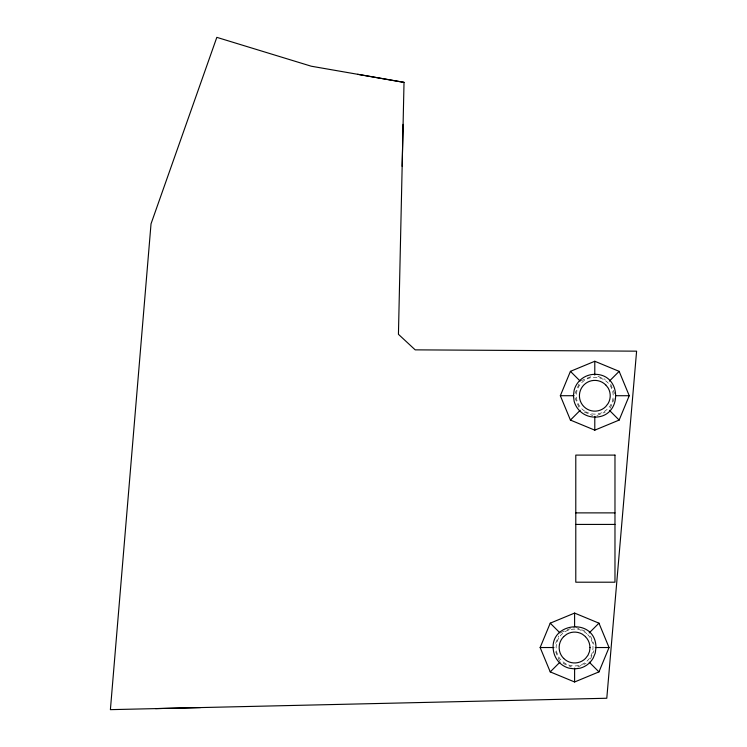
<?xml version="1.0" encoding="UTF-8"?>
<svg xmlns="http://www.w3.org/2000/svg" width="747" height="747" viewBox="0 0 747 747"><rect width="100%" height="100%" fill="white"/><g stroke="black" fill="none" stroke-linecap="round" stroke-linejoin="round"><path stroke-width="0.56" stroke-dasharray="3.73 2.8" d="M574.985 393.622L579.317 383.192M610.262 408.236L614.594 397.796M555.656 643.354L558.691 636.052M590.503 659.003L593.968 650.656M581.222 380.671L591.661 376.339M596.881 415.519L605.229 412.055M561.034 632.485L573.556 627.293M577.73 666.894L586.078 663.439M597.917 376.339L605.229 379.373M584.35 412.055L592.698 415.519M575.638 627.293L586.078 631.617M563.117 663.439L571.464 666.894M610.701 384.229L614.594 393.622M574.985 397.796L579.317 408.236M590.503 636.052L593.968 644.4M555.656 651.701L559.559 661.095M587.618 634.483A18.451 18.451 0 0 1 587.6 660.563A18.451 18.451 0 0 1 561.52 660.563A18.451 18.451 0 0 1 561.501 634.483A18.451 18.451 0 0 1 587.656 634.511M585.517 411.653A18.451 18.451 0 0 0 613.203 395.714A18.451 18.451 0 0 0 585.545 379.709A18.451 18.451 0 0 0 585.517 411.653"/><path stroke-width="1.12" d="M402.166 166.348L403.1 124.357M404.024 82.366L398.44 334.301L415.192 349.857L636.603 351.165L606.788 698.249L110.397 709.65L151.025 223.839L216.826 37.35L311.256 66.212L404.024 82.366L357.645 74.289M590.037 647.528L589.514 651.515L587.973 655.25L585.508 658.443A15.379 15.379 0 0 1 563.714 658.443M560.343 395.714L570.428 371.352L594.789 361.268L619.151 371.352L629.235 395.714L619.151 420.075L594.789 430.16L570.428 420.075L560.343 395.714L574.126 395.714M540.146 647.528L550.231 623.166L574.602 613.082L598.954 623.166L609.038 647.528L598.954 671.889L574.602 681.974L550.231 671.889L540.146 647.528L553.929 647.528M570.428 420.075L580.176 410.318M609.403 381.101L619.151 371.352M550.231 671.889L559.989 662.141M589.206 632.914L598.954 623.166M563.677 636.612L566.87 634.156A15.454 15.454 0 0 1 582.315 634.156L585.508 636.612M594.789 417.097C622.55 417.386 622.55 374.042 594.789 374.331A21.383 21.383 0 0 0 574.144 390.195L573.407 395.714L574.135 401.251A21.383 21.383 0 0 0 594.789 417.106M155.525 708.614L200.644 707.568M615.453 395.714L629.235 395.714M575.788 512.881L614.977 512.881M575.788 524.422L614.977 524.422M595.266 647.528L609.038 647.528M570.428 371.352L580.176 381.101M609.403 410.318L619.151 420.075M550.231 623.166L559.989 632.914M598.954 671.889L589.206 662.141M605.705 384.798L608.161 387.992A15.454 15.454 0 0 1 608.161 403.436L605.705 406.629A15.379 15.379 0 0 1 583.939 406.657A15.379 15.379 0 0 1 583.939 384.882A15.379 15.379 0 0 1 605.705 384.91M594.789 361.268L594.789 375.041M594.789 416.378L594.789 430.16M574.602 613.082L574.602 626.864M574.602 668.192L574.602 681.974M563.677 658.443A15.388 15.388 0 0 1 563.677 636.649M585.415 636.649A15.388 15.388 0 0 1 589.934 647.574M595.975 647.528L595.256 653.065L593.109 658.219A21.383 21.383 0 0 1 580.13 668.182L574.602 668.91L569.065 668.182A21.383 21.383 0 0 1 553.947 653.065C545.973 622.54 595.77 615.976 595.975 647.528M614.977 455.1L575.788 455.1L575.788 582.202L614.977 582.202L614.977 455.1"/></g></svg>
